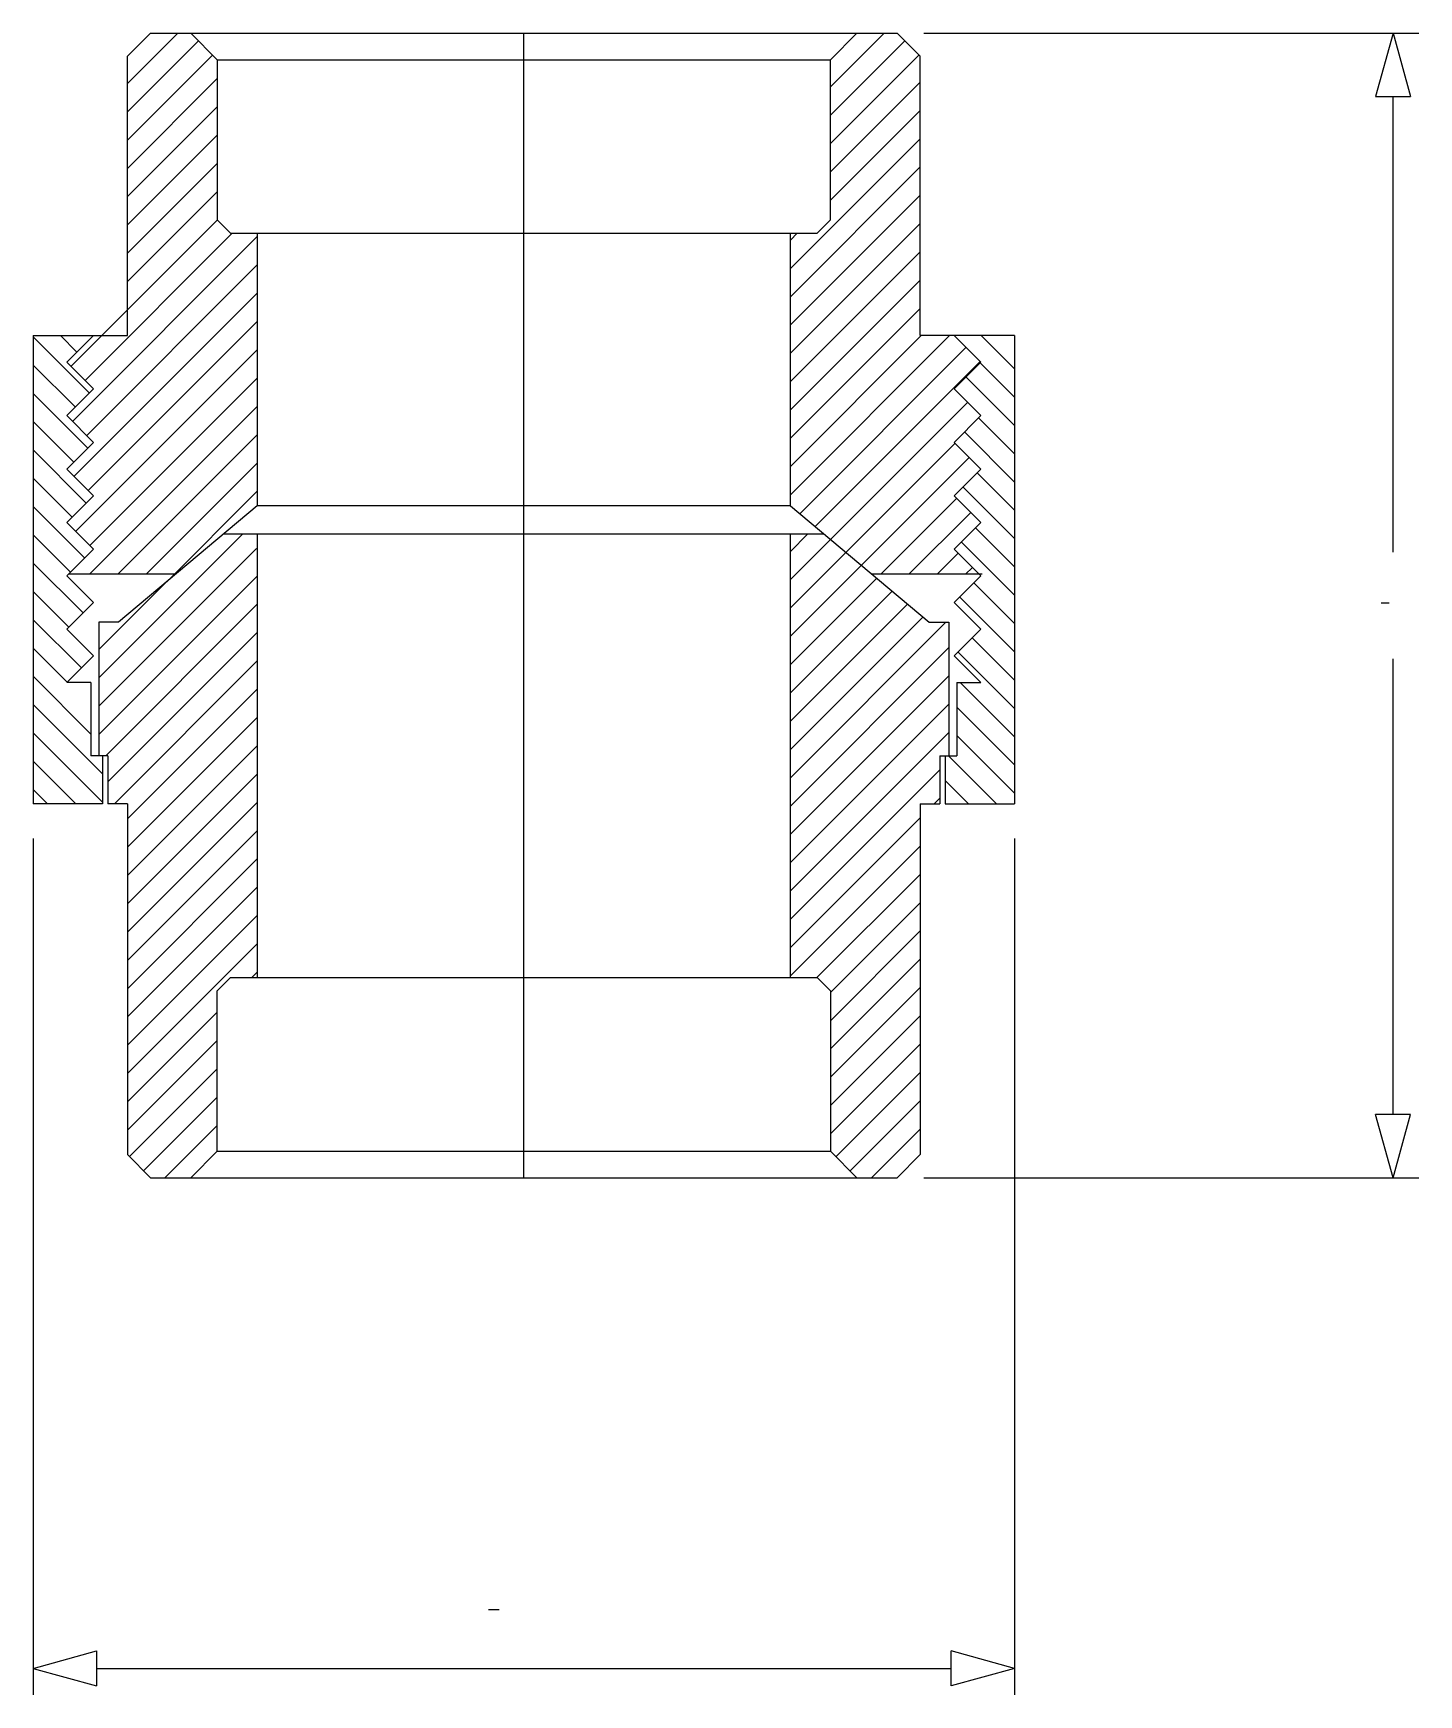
# Model space of a CAD drawing. Extents: x 682 to 1202, y 229 to 852.
import ezdxf

# ---------------------------------------------------------------- set-up
doc = ezdxf.new("R2010")
doc.units = 0
doc.header["$MEASUREMENT"] = 0
doc.layers.get('0').update_dxf_attribs({"linetype": 'CONTINUOUS'})
doc.layers.add('1', color=7, linetype='CONTINUOUS')

msp = doc.modelspace()

# ---------------------------------------------------------------- linework, layer by layer
at = {"color": 4, "linetype": 'Continuous'}
for p, q in [((717.74, 832.99), (736.56, 851.81)), ((717.74, 822.38), (744.3, 848.95)), ((981.37, 831.69), (1001.49, 851.81)), ((981.37, 821.08), (1009.23, 848.95)), ((717.74, 811.78), (749.6, 843.65)), ((981.37, 810.48), (1014.54, 843.65)), ((717.74, 801.17), (751.37, 834.8)), ((981.37, 799.87), (1015, 833.5)), ((717.74, 790.56), (751.37, 824.2)), ((981.37, 789.26), (1015, 822.9)), ((717.74, 779.96), (751.37, 813.59)), ((966.37, 763.66), (1015, 812.29)), ((717.74, 769.35), (751.37, 802.98)), ((966.37, 753.05), (1015, 801.68)), ((717.74, 758.75), (751.37, 792.38)), ((966.37, 742.45), (1015, 791.08)), ((696.53, 726.93), (751.39, 781.79)), ((966.37, 731.84), (1015, 780.47)), ((697.13, 706.32), (766.37, 775.56)), ((701.83, 721.63), (757.02, 776.81)), ((966.37, 774.26), (968.92, 776.81)), ((966.37, 721.23), (1015, 769.86)), ((702.44, 701.02), (766.37, 764.95)), ((697.74, 685.72), (766.37, 754.34)), ((966.37, 710.63), (1015, 759.26)), ((966.37, 700.02), (1015, 748.65)), ((703.04, 680.41), (766.37, 743.74)), ((703.48, 716.93), (682.37, 738.04)), ((698.78, 732.24), (692.56, 738.46)), ((966.37, 689.41), (1015.41, 738.46)), ((966.37, 678.81), (1026.02, 738.46)), ((1050.37, 726.01), (1037.93, 738.46)), ((698.35, 665.11), (766.37, 733.13)), ((969.87, 671.7), (1032.18, 734.01)), ((975.64, 666.86), (1037.49, 728.71)), ((698.17, 711.63), (682.37, 727.43)), ((703.65, 659.81), (766.37, 722.52)), ((1050.37, 704.8), (1032.23, 722.94)), ((1050.37, 715.41), (1037.53, 728.25)), ((702.87, 696.33), (682.37, 716.83)), ((703.45, 649), (766.37, 711.92)), ((966.37, 646.99), (1032.79, 713.41)), ((697.57, 691.02), (682.37, 706.22)), ((1050.37, 694.2), (1036.92, 707.64)), ((714.06, 649), (766.37, 701.31)), ((966.37, 636.38), (1028.09, 698.1)), ((1050.37, 683.59), (1031.62, 702.34)), ((702.26, 675.72), (682.37, 695.61)), ((966.37, 625.77), (1033.4, 692.8)), ((724.67, 649), (766.37, 690.7)), ((1050.37, 672.98), (1036.32, 687.03)), ((696.96, 670.42), (682.37, 685.01)), ((732.5, 646.23), (766.37, 680.1)), ((1050.37, 662.38), (1031.01, 681.73)), ((701.66, 655.11), (682.37, 674.4)), ((1000.2, 649), (1028.7, 677.5)), ((1010.81, 649), (1034, 672.19)), ((1050.37, 651.77), (1035.71, 666.43)), ((696.35, 649.81), (682.37, 663.79)), ((707, 610.2), (760.8, 664)), ((966.37, 657.59), (972.78, 664)), ((1050.37, 641.16), (1030.41, 661.12)), ((707, 599.6), (766.1, 658.7)), ((1021.42, 649), (1029.3, 656.89)), ((701.05, 634.51), (682.37, 653.19)), ((707, 588.99), (766.37, 648.36)), ((1032.02, 649), (1034.61, 651.59)), ((695.75, 629.2), (682.37, 642.58)), ((707, 620.81), (732, 645.81)), ((966.37, 615.17), (998.71, 647.51)), ((966.37, 604.56), (1004.48, 642.67)), ((1050.37, 630.56), (1035.1, 645.82)), ((709.62, 581), (766.37, 637.75)), ((966.37, 593.95), (1010.25, 637.83)), ((1050.37, 619.95), (1029.8, 640.52)), ((700.44, 613.9), (682.37, 631.97)), ((966.37, 583.35), (1016.02, 632.99)), ((966.37, 572.74), (1024.63, 631)), ((710.37, 571.15), (766.37, 627.15)), ((1050.37, 609.34), (1034.5, 625.21)), ((695.14, 608.6), (682.37, 621.37)), ((966.37, 562.13), (1025.74, 621.5)), ((1050.37, 598.74), (1029.19, 619.91)), ((704, 589.13), (682.37, 610.76)), ((712.83, 563), (766.37, 616.54)), ((966.37, 551.53), (1025.74, 610.89)), ((717.74, 557.3), (766.37, 605.93)), ((1050.37, 588.13), (1030.04, 608.46)), ((708.37, 574.15), (682.37, 600.15)), ((966.37, 540.92), (1025.74, 600.29)), ((1050.37, 577.52), (1028.74, 599.15)), ((717.74, 546.69), (766.37, 595.33)), ((708.37, 563.55), (682.37, 589.55)), ((966.37, 530.31), (1025.74, 589.68)), ((1050.37, 566.92), (1028.74, 588.55)), ((717.74, 536.09), (766.37, 584.72)), ((1043.68, 563), (1025.68, 581)), ((698.31, 563), (682.37, 578.94)), ((717.74, 525.48), (766.37, 574.11)), ((966.37, 519.71), (1022.37, 575.71)), ((687.7, 563), (682.37, 568.33)), ((1033.07, 563), (1024.37, 571.7)), ((717.74, 514.87), (766.37, 563.51)), ((1020.27, 563), (1022.37, 565.1)), ((966.37, 509.1), (1015, 557.73)), ((717.74, 504.27), (766.37, 552.9)), ((717.74, 493.66), (766.37, 542.29)), ((966.37, 498.49), (1015, 547.12)), ((976.31, 497.82), (1015, 536.52)), ((717.74, 483.06), (766.37, 531.69)), ((981.37, 492.28), (1015, 525.91)), ((717.74, 472.45), (766.37, 521.08)), ((981.37, 481.67), (1015, 515.3)), ((717.74, 461.84), (766.37, 510.47)), ((981.37, 471.07), (1015, 504.7)), ((764.33, 497.82), (766.37, 499.87)), ((981.37, 460.46), (1015, 494.09)), ((717.74, 451.24), (751.37, 484.87)), ((981.37, 449.85), (1015, 483.48)), ((717.74, 440.63), (751.37, 474.26)), ((981.37, 439.25), (1015, 472.88)), ((718.45, 430.74), (751.37, 463.65)), ((983.43, 430.7), (1015, 462.27)), ((723.76, 425.44), (751.37, 453.05)), ((988.73, 425.4), (1015, 451.67)), ((731.75, 422.82), (751.37, 442.44)), ((996.77, 422.82), (1015, 441.06))]:
    msp.add_line(p, q, dxfattribs=at)
at = {"layer": '1', "color": 7, "linetype": 'Continuous'}
for p, q in [((717.74, 843.18), (726.37, 851.81)), ((726.37, 851.81), (1006.37, 851.81)), ((741.44, 851.81), (751.37, 841.88)), ((991.3, 851.81), (981.37, 841.88)), ((1015, 843.18), (1006.37, 851.81)), ((717.74, 738.46), (717.74, 843.18)), ((751.37, 841.81), (751.37, 781.81)), ((751.37, 841.81), (981.37, 841.81)), ((981.37, 781.81), (981.37, 841.81)), ((1015, 738.46), (1015, 843.18)), ((756.37, 776.81), (751.37, 781.81)), ((976.37, 776.81), (981.37, 781.81)), ((756.37, 776.81), (976.37, 776.81)), ((766.37, 776.81), (766.37, 674.64)), ((966.37, 674.64), (966.37, 776.81)), ((682.37, 738.46), (717.74, 738.46)), ((682.37, 738.46), (682.37, 563)), ((695, 728.46), (705, 738.46)), ((695, 728.46), (705, 738.46)), ((1050.37, 738.46), (1015, 738.46)), ((1037.74, 728.46), (1027.74, 738.46)), ((1050.37, 738.46), (1050.37, 563)), ((705, 718.46), (695, 728.46)), ((705, 718.46), (695, 728.46)), ((1027.74, 718.46), (1037.74, 728.46)), ((695, 708.46), (705, 718.46)), ((695, 708.46), (705, 718.46)), ((1037.74, 708.46), (1027.74, 718.46)), ((705, 698.46), (695, 708.46)), ((705, 698.46), (695, 708.46)), ((1027.74, 698.46), (1037.74, 708.46)), ((695, 688.46), (705, 698.46)), ((695, 688.46), (705, 698.46)), ((1037.74, 688.46), (1027.74, 698.46)), ((705, 678.46), (695, 688.46)), ((705, 678.46), (695, 688.46)), ((1027.74, 678.46), (1037.74, 688.46)), ((695, 668.46), (705, 678.46)), ((695, 668.46), (705, 678.46)), ((766.37, 674.64), (714.34, 631)), ((866.37, 674.64), (766.37, 674.64)), ((966.37, 674.64), (866.37, 674.64)), ((966.37, 674.64), (1018.39, 631)), ((1037.74, 668.46), (1027.74, 678.46)), ((705, 658.46), (695, 668.46)), ((705, 658.46), (695, 668.46)), ((1027.74, 658.46), (1037.74, 668.46)), ((866.37, 664), (753.69, 664)), ((766.37, 664), (766.37, 497.82)), ((979.05, 664), (866.37, 664)), ((966.37, 497.82), (966.37, 664)), ((695, 648.46), (705, 658.46)), ((695, 648.46), (705, 658.46)), ((1037.74, 648.46), (1027.74, 658.46)), ((705, 638.46), (695, 648.46)), ((705, 638.46), (695, 648.46)), ((735.81, 649), (695.54, 649)), ((1038.28, 649), (996.93, 649)), ((1027.74, 638.46), (1037.74, 648.46)), ((695, 628.46), (705, 638.46)), ((695, 628.46), (705, 638.46)), ((1037.74, 628.46), (1027.74, 638.46)), ((707, 631), (707, 581)), ((714.34, 631), (707, 631)), ((1018.39, 631), (1025.74, 631)), ((1025.74, 631), (1025.74, 581)), ((705, 618.46), (695, 628.46)), ((705, 618.46), (695, 628.46)), ((1027.74, 618.46), (1037.74, 628.46)), ((695, 608.46), (705, 618.46)), ((1037.74, 608.46), (1027.74, 618.46)), ((704, 608.46), (695, 608.46)), ((704, 608.46), (704, 581)), ((1028.74, 608.46), (1028.74, 581)), ((1028.74, 608.46), (1037.74, 608.46)), ((710.37, 581), (704, 581)), ((708.37, 581), (708.37, 563)), ((710.37, 581), (710.37, 563)), ((1022.37, 581), (1022.37, 563)), ((1022.37, 581), (1028.74, 581)), ((1024.37, 581), (1024.37, 563)), ((708.37, 563), (682.37, 563)), ((717.74, 563), (710.37, 563)), ((717.74, 563), (717.74, 431.46)), ((1015, 563), (1015, 431.46)), ((1015, 563), (1022.37, 563)), ((1024.37, 563), (1050.37, 563)), ((756.37, 497.82), (751.37, 492.82)), ((751.37, 432.82), (751.37, 492.82)), ((756.37, 497.82), (976.37, 497.82)), ((976.37, 497.82), (981.37, 492.82)), ((981.37, 492.82), (981.37, 432.82)), ((717.74, 431.46), (726.37, 422.82)), ((741.44, 422.82), (751.37, 432.76)), ((751.37, 432.82), (981.37, 432.82)), ((991.3, 422.82), (981.37, 432.76)), ((1015, 431.46), (1006.37, 422.82)), ((726.37, 422.82), (1006.37, 422.82))]:
    msp.add_line(p, q, dxfattribs=at)
at = {"layer": '1', "color": 4, "linetype": 'Continuous'}
for q in [(866.37, 851.81), (866.37, 497.82)]:
    msp.add_line((866.37, 422.82), q, dxfattribs=at)
at = {"layer": '1', "color": 3, "linetype": 'Continuous'}
for p, q in [((1016.37, 851.81), (1202, 851.81)), ((1192.37, 851.81), (1185.81, 828.1)), ((1192.37, 851.81), (1198.92, 828.1)), ((1185.81, 828.1), (1198.92, 828.1)), ((1192.37, 657.32), (1192.37, 828.1)), ((1192.37, 446.54), (1192.37, 617.32)), ((682.37, 550), (682.37, 229)), ((1050.37, 550), (1050.37, 229)), ((1192.37, 422.82), (1185.81, 446.54)), ((1198.92, 446.54), (1185.81, 446.54)), ((1192.37, 422.82), (1198.92, 446.54)), ((1016.37, 422.82), (1202, 422.82)), ((682.37, 238.87), (706.08, 245.43)), ((706.08, 245.43), (706.08, 232.31)), ((1050.37, 238.87), (1026.66, 245.43)), ((1026.66, 232.31), (1026.66, 245.43)), ((682.37, 238.87), (706.08, 232.31)), ((706.08, 238.87), (1026.66, 238.87)), ((1050.37, 238.87), (1026.66, 232.31))]:
    msp.add_line(p, q, dxfattribs=at)
at = {"layer": '1', "color": 5, "linetype": 'Continuous'}
for p, q in [((1187.92, 638.27), (1190.92, 638.27)), ((853.11, 260.92), (857.11, 260.92))]:
    msp.add_line(p, q, dxfattribs=at)

doc.saveas('drawing.dxf')
